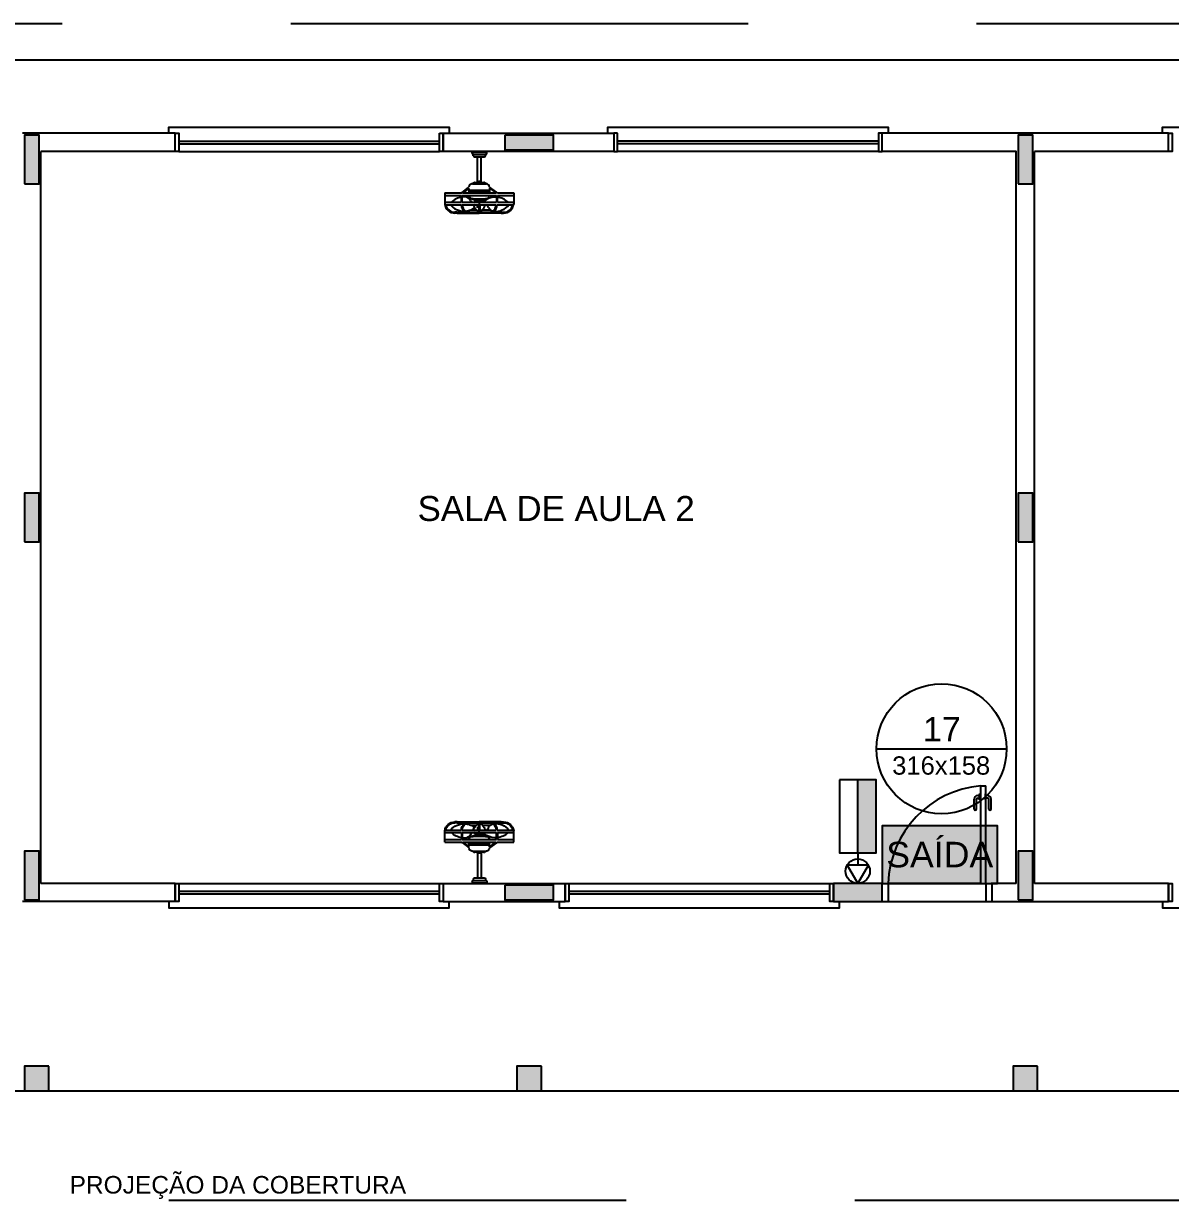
# Model space of a CAD drawing. Header units: centimetres. Extents: x 6807 to 16527, y -130 to 6110.
# Drawn here: x 10120 to 11061, y 4209 to 5174 of the extents above; entities that cross this region are included whole.
import ezdxf
from ezdxf.enums import TextEntityAlignment as Align

# ---------------------------------------------------------------- set-up
doc = ezdxf.new("R2010")
doc.units = ezdxf.units.CM
doc.header["$LTSCALE"] = 10
doc.linetypes.add('TRACEJADO_G', pattern=[0.375, 0.25, -0.125])
for name, color, linetype in [('_TERREO', 7, 'Continuous'), ('A-03_ILU', 3, 'Continuous'), ('A-COTAS', 1, 'Continuous'), ('A-PAREDE', 5, 'Continuous'), ('A-PISOS-CTEL', 2, 'TRACEJADO_G'), ('A-PISOS-NIVEL', 1, 'Continuous'), ('A-PORTA', 3, 'Continuous'), ('A-SOLEIRA', 1, 'Continuous'), ('ACES-I', 251, 'Continuous'), ('AR-ESQ', 2, 'Continuous'), ('ARQ-TXT-1_050', 2, 'Continuous'), ('ARQ-TXT-1_075', 2, 'Continuous'), ('s-251', 250, 'Continuous'), ('t20_ILU', 1, 'Continuous'), ('TIPO_A-03_ILU', 3, 'Continuous')]:
    doc.layers.add(name, color=color, linetype=linetype)
doc.styles.add('ESC-50-A20', font='arial.ttf', dxfattribs={"height": 0.1})
doc.styles.add('T15', font='arial.ttf', dxfattribs={"height": 0.15})
doc.styles.add('T20', font='arial.ttf', dxfattribs={"height": 0.2})

# ---------------------------------------------------------------- blocks, each defined once
blk = doc.blocks.new('*U1')
h = blk.add_hatch(color=92)
h.dxf.hatch_style = 1
h.paths.add_polyline_path([(12.59, -6.3), (12.59, 0), (-0.01, 0), (-0.01, -6.3)])
at = {"layer": 's-251', "color": 1}
blk.add_lwpolyline([(12.59, -6.3), (12.59, 0), (-0.01, 0), (-0.01, -6.3)], close=True, dxfattribs=at)
at = {"color": 255, "style": 'T20'}
blk.add_text('SAÍDA', height=2.791, dxfattribs=at).set_placement((6.29, -3.15), align=Align.MIDDLE_CENTER)
blk = doc.blocks.new('A$C1CA961C3')
h = blk.add_hatch(color=253)
h.dxf.hatch_style = 1
h.paths.add_polyline_path([(30, 84.97), (15, 84.97), (15, 24.97), (30, 24.97)])
for p, q in [((15, 24.97), (15, 84.97)), ((15, 24.97), (15, 14.97)), ((6.32, 14.97), (15, 0)), ((23.68, 14.97), (6.32, 14.97)), ((15, 0), (23.68, 14.97))]:
    blk.add_line(p, q)
blk.add_lwpolyline([(0, 84.97), (0, 24.97), (30, 24.97), (30, 84.97), (0, 84.97)])
blk.add_circle((15, 10), 10)
blk = doc.blocks.new('A$C4CB241E8')
at = {"layer": 'ACES-I'}
for p, q in [((0.224, 0.5003), (0.344, 0.5003)), ((0.224, 0.4903), (0.224, 0.5003)), ((0.344, 0.4903), (0.344, 0.5003)), ((0.234, 0.4803), (0.334, 0.4803)), ((0.234, 0.4703), (0.234, 0.4803)), ((0.244, 0.4603), (0.324, 0.4603)), ((0.269, 0.2522), (0.269, 0.4603)), ((0.299, 0.2519), (0.299, 0.4603)), ((0.334, 0.4703), (0.334, 0.4803)), ((0.1417, 0.17), (0.1979, 0.2115)), ((0.1979, 0.2028), (0.1477, 0.1664)), ((0.1979, 0.2028), (0.1979, 0.1664)), ((0.2262, 0.2398), (0.3393, 0.2398)), ((0.2774, 0.2567), (0.2774, 0.2527)), ((0.2774, 0.2527), (0.2814, 0.243)), ((0.2867, 0.2581), (0.2788, 0.2581)), ((0.2881, 0.2527), (0.2841, 0.243)), ((0.2881, 0.2527), (0.2881, 0.2567)), ((0.4241, 0.1716), (0.3675, 0.2133)), ((0.3676, 0.2045), (0.3676, 0.1664)), ((0.3676, 0.2045), (0.4202, 0.1664)), ((0, 0.1664), (0, 0.0737)), ((0, 0.1664), (0.1367, 0.1664)), ((0, 0.1452), (0.1367, 0.1452)), ((0.1367, 0.1664), (0.1417, 0.17)), ((0.1367, 0.1314), (0.1367, 0.1452)), ((0.1367, 0.0886), (0.1367, 0.1314)), ((0.1438, 0.1452), (0.4241, 0.1452)), ((0.1438, 0.1324), (0.1438, 0.1452)), ((0.1438, 0.0886), (0.1438, 0.1324)), ((0.1477, 0.1664), (0.4202, 0.1664)), ((0.1979, 0.189), (0.3676, 0.189)), ((0.1979, 0.182), (0.273, 0.182)), ((0.2757, 0.118), (0.2757, 0.0993)), ((0.2898, 0.118), (0.2898, 0.0993)), ((0.293, 0.182), (0.3676, 0.182)), ((0.4312, 0.1664), (0.4241, 0.1716)), ((0.4241, 0.1452), (0.4241, 0.0886)), ((0.4312, 0.1664), (0.5655, 0.1664)), ((0.4312, 0.1452), (0.5655, 0.1452)), ((0.4312, 0.1299), (0.4312, 0.1452)), ((0.4312, 0.0886), (0.4312, 0.1299)), ((0.5655, 0.1664), (0.5655, 0.0737)), ((0, 0.0886), (0.0552, 0.0886)), ((0.0082, 0.0674), (0.0461, 0.0674)), ((0.0461, 0.0674), (0.1367, 0.0674)), ((0.0552, 0.0886), (0.1367, 0.0886)), ((0.1023, 0.0071), (0.0832, 0.0074)), ((0.1023, 0), (0.0832, 0.0003)), ((0.1023, 0.0071), (0.1738, 0.0071)), ((0.1023, 0), (0.2827, 0)), ((0.1438, 0.0886), (0.4241, 0.0886)), ((0.1438, 0.0674), (0.2792, 0.0674)), ((0.2034, 0.0071), (0.2792, 0.0071)), ((0.2146, 0.0273), (0.2581, 0.0273)), ((0.2679, 0.0427), (0.2679, 0.0674)), ((0.2792, 0.0674), (0.2792, 0.0093)), ((0.2792, 0.0674), (0.2863, 0.0674)), ((0.2792, 0.0093), (0.2792, 0.0071)), ((0.2827, 0.0886), (0.2827, 0.0674)), ((0.4632, 0), (0.2827, 0)), ((0.2863, 0.0674), (0.2863, 0.0093)), ((0.2863, 0.0674), (0.4217, 0.0674)), ((0.2863, 0.0093), (0.2863, 0.0071)), ((0.2863, 0.0071), (0.3621, 0.0071)), ((0.3074, 0.0273), (0.3732, 0.0273)), ((0.4632, 0.0071), (0.3917, 0.0071)), ((0.4288, 0.0674), (0.5264, 0.0674)), ((0.4312, 0.0886), (0.5188, 0.0886)), ((0.4632, 0.0071), (0.4823, 0.0074)), ((0.4632, 0), (0.4823, 0.0003)), ((0.5188, 0.0886), (0.5655, 0.0886)), ((0.5264, 0.0674), (0.5573, 0.0674))]:
    blk.add_line(p, q, dxfattribs=at)
for points in [[(0.2458, 0.0993), (0.2458, 0.0886)], [(0.3228, 0.0886), (0.3228, 0.0993), (0.2458, 0.0993)], [(0.2458, 0.0798), (0.2458, 0.0798)]]:
    blk.add_lwpolyline(points, dxfattribs=at)
blk.add_lwpolyline([(0.273, 0.1841), (0.273, 0.1753), (0.293, 0.1753), (0.293, 0.1841)], close=True, dxfattribs=at)
for centre, radius, start, end in [((0.234, 0.4903), 0.01, 180, 270), ((0.334, 0.4903), 0.01, 270, 0), ((0.244, 0.4703), 0.01, 180, 270), ((0.324, 0.4703), 0.01, 270, 0), ((0.2262, 0.2115), 0.0283, 90, 180), ((0.2827, 0.1049), 0.148, 92.05933, 114.71907), ((0.2424, 0.2451), 0.00548, 36.90608, 175.17714), ((0.2788, 0.2567), 0.00141, 90, 180), ((0.2827, 0.2514), 0.00548, 13.98386, 166.01614), ((0.2827, 0.2435), 0.00141, 202.31344, 337.68656), ((0.2867, 0.2567), 0.00141, 0, 90), ((0.2827, 0.1049), 0.148, 65.28093, 87.94067), ((0.3231, 0.2451), 0.00548, 4.82286, 143.09392), ((0.3393, 0.2115), 0.0283, 3.73195, 90), ((0.1609, -0.0138), 0.1472, 99.44742, 135.89868), ((0.1609, -0.0138), 0.1472, 87.35508, 96.66887), ((0.1677, 0.1332), 0, 90, 303.57392), ((0.1645, 0.0797), 0.0536, 23.55921, 86.61296), ((0.2262, 0.1466), 0.0283, 182.97293, 248.62487), ((0.2137, 0.1011), 2.511308197128957e-15, 227.11842, 0), ((0.2761, 0.1271), 0.0676, 202.59925, 214.7226), ((0.2827, 0.2523), 0.148, 243.14166, 267.26204), ((0.2827, 1.0637), 0.9458, 265.94639, 274.05361), ((0.2827, 0.2523), 0.148, 272.73796, 296.85834), ((0.4153, -0.0176), 0.1483, 92.26852, 128.56782), ((0.3393, 0.1466), 0.0283, 291.37513, 357.02707), ((0.4153, -0.0176), 0.1483, 86.60099, 92.26852), ((0.4153, -0.0176), 0.1483, 45.71775, 83.83696), ((0.083, 0.0839), 0.0836, 187.02412, 270.14025), ((0.083, 0.0839), 0.0766, 192.46171, 270.14025), ((0.1582, 0.1645), 0.1483, 220.88472, 270.73174), ((0.2038, 0.0671), 0.0671, 179.71659, 229.3446), ((0.2038, 0.0671), 0.06, 179.6832, 237.01378), ((0.2038, 0.0671), 0.0671, 229.3446, 243.45751), ((0.1582, 0.1645), 0.1483, 274.99968, 292.34127), ((0.2038, 0.0671), 0.06, 237.01378, 269.65165), ((0.1582, 0.1645), 0.1483, 292.34127, 305.83049), ((0.3445, 0.1075), 0.1179, 199.85984, 236.35152), ((0.4402, -0.1072), 0.2283, 134.83756, 138.99117), ((0.4402, -0.1072), 0.2283, 130.12684, 132.38716), ((0.221, 0.1075), 0.1179, 303.64848, 317.16162), ((0.221, 0.1075), 0.1179, 317.16162, 340.14016), ((0.2974, 0.0198), 0.0676, 22.59925, 43.7437), ((0.409, 0.0672), 0.0536, 203.55921, 228.09902), ((0.3617, 0.0671), 0.06, 270.34835, 301.63581), ((0.409, 0.0672), 0.0536, 228.09902, 252.8541), ((0.3617, 0.0671), 0.0671, 296.54249, 307.53089), ((0.3617, 0.0671), 0.06, 301.63581, 0.3168), ((0.4126, 0.1608), 0.1472, 266.08893, 320.64579), ((0.3617, 0.0671), 0.0671, 307.53089, 0.28341), ((0.4825, 0.0839), 0.0836, 269.85975, 352.97588), ((0.4825, 0.0839), 0.0766, 269.85975, 347.53829)]:
    blk.add_arc(centre, radius, start, end, dxfattribs=at)

msp = doc.modelspace()

# ---------------------------------------------------------------- hatches: boundary and pattern name
at = {"layer": 'A-COTAS'}
h = msp.add_hatch(color=251, dxfattribs=at)
h.set_gradient(color1=(173, 173, 173), color2=(173, 173, 173))
h.paths.add_polyline_path([(10121.01, 5042.33), (10133.01, 5042.33), (10133.01, 5082.33), (10121.01, 5082.33)])
h = msp.add_hatch(color=251, dxfattribs=at)
h.dxf.hatch_style = 1
h.paths.add_polyline_path([(10121.01, 5042.33), (10133.01, 5042.33), (10133.01, 5082.33), (10121.01, 5082.33)])
h = msp.add_hatch(color=253, dxfattribs=at)
h.set_gradient(color1=(173, 173, 173), color2=(173, 173, 173))
h.paths.add_polyline_path([(10515.01, 5082.33), (10515.01, 5070.33), (10555.01, 5070.33), (10555.01, 5082.33)])
h = msp.add_hatch(color=253, dxfattribs=at)
h.set_gradient(color1=(173, 173, 173), color2=(173, 173, 173))
h.paths.add_polyline_path([(10936.01, 5042.33), (10948.01, 5042.33), (10948.01, 5082.33), (10936.01, 5082.33)])
h = msp.add_hatch(color=251, dxfattribs=at)
h.set_gradient(color1=(173, 173, 173), color2=(173, 173, 173))
h.paths.add_polyline_path([(10121.01, 4748.83), (10133.01, 4748.83), (10133.01, 4788.83), (10121.01, 4788.83)])
h = msp.add_hatch(color=251, dxfattribs=at)
h.dxf.hatch_style = 1
h.paths.add_polyline_path([(10121.01, 4748.83), (10133.01, 4748.83), (10133.01, 4788.83), (10121.01, 4788.83)])
h = msp.add_hatch(color=251, dxfattribs=at)
h.set_gradient(color1=(173, 173, 173), color2=(173, 173, 173))
h.paths.add_polyline_path([(10936.01, 4748.83), (10948.01, 4748.83), (10948.01, 4788.83), (10936.01, 4788.83)])
h = msp.add_hatch(color=251, dxfattribs=at)
h.dxf.hatch_style = 1
h.paths.add_polyline_path([(10936.01, 4748.83), (10948.01, 4748.83), (10948.01, 4788.83), (10936.01, 4788.83)])
h = msp.add_hatch(color=251, dxfattribs=at)
h.set_gradient(color1=(173, 173, 173), color2=(173, 173, 173))
h.paths.add_polyline_path([(10121.01, 4455.33), (10133.01, 4455.33), (10133.01, 4495.33), (10121.01, 4495.33)])
h = msp.add_hatch(color=251, dxfattribs=at)
h.dxf.hatch_style = 1
h.paths.add_polyline_path([(10121.01, 4455.33), (10133.01, 4455.33), (10133.01, 4495.33), (10121.01, 4495.33)])
h = msp.add_hatch(color=253, dxfattribs=at)
h.set_gradient(color1=(173, 173, 173), color2=(173, 173, 173))
h.paths.add_polyline_path([(10936.01, 4455.33), (10948.01, 4455.33), (10948.01, 4495.33), (10936.01, 4495.33)])
h = msp.add_hatch(color=253, dxfattribs=at)
h.set_gradient(color1=(173, 173, 173), color2=(173, 173, 173))
h.paths.add_polyline_path([(10824.51, 4468.83), (10784.51, 4468.83), (10784.51, 4453.83), (10824.51, 4453.83)])
h = msp.add_hatch(color=253, dxfattribs=at)
h.set_gradient(color1=(173, 173, 173), color2=(173, 173, 173))
h.paths.add_polyline_path([(10515.01, 4467.33), (10515.01, 4455.33), (10555.01, 4455.33), (10555.01, 4467.33)])
h = msp.add_hatch(color=251, dxfattribs=at)
h.set_gradient(color1=(173, 173, 173), color2=(173, 173, 173))
h.paths.add_polyline_path([(10141.01, 4318.83), (10121.01, 4318.83), (10121.01, 4298.83), (10141.01, 4298.83)])
h = msp.add_hatch(color=251, dxfattribs=at)
h.dxf.hatch_style = 1
h.paths.add_polyline_path([(10141.01, 4318.83), (10121.01, 4318.83), (10121.01, 4298.83), (10141.01, 4298.83)])
h = msp.add_hatch(color=253, dxfattribs=at)
h.set_gradient(color1=(173, 173, 173), color2=(173, 173, 173))
h.paths.add_polyline_path([(10545.01, 4318.83), (10525.01, 4318.83), (10525.01, 4298.83), (10545.01, 4298.83)])
h = msp.add_hatch(color=253, dxfattribs=at)
h.set_gradient(color1=(173, 173, 173), color2=(173, 173, 173))
h.paths.add_polyline_path([(10952.01, 4318.83), (10932.01, 4318.83), (10932.01, 4298.83), (10952.01, 4298.83)])

# ---------------------------------------------------------------- linework, layer by layer
at = {"layer": 'A-03_ILU'}
msp.add_line((10819.93, 4579.17), (10926.6, 4579.17), dxfattribs=at)
at = {"layer": 'A-PAREDE', "color": 251}
for p, q in [((10244.51, 5068.83), (10244.51, 5083.83)), ((11059.51, 5083.83), (10824.51, 5083.83)), ((10824.51, 5068.83), (10824.51, 5083.83)), ((11059.51, 5068.83), (11059.51, 5083.83)), ((10134.51, 4468.83), (10134.51, 5068.83)), ((10244.51, 5068.83), (10134.51, 5068.83)), ((10134.51, 4468.83), (10134.51, 5068.83)), ((10244.51, 5068.83), (10134.51, 5068.83)), ((10934.51, 4468.83), (10934.51, 5068.83)), ((10949.51, 4468.83), (10949.51, 5068.83)), ((11059.51, 5068.83), (10949.51, 5068.83)), ((10244.51, 4468.83), (10134.51, 4468.83)), ((10244.51, 4468.83), (10134.51, 4468.83)), ((10244.51, 4468.83), (10244.51, 4453.83)), ((10464.51, 4468.83), (10564.51, 4468.83)), ((10464.51, 4468.83), (10464.51, 4453.83)), ((10564.51, 4468.83), (10564.51, 4453.83)), ((10784.51, 4453.83), (10784.51, 4468.83)), ((10934.51, 4468.83), (10913.92, 4468.83)), ((10914.51, 4468.83), (10914.51, 4453.83)), ((10934.51, 4468.83), (10914.51, 4468.83)), ((11059.51, 4468.83), (10949.51, 4468.83)), ((11059.51, 4468.83), (11059.51, 4453.83)), ((10244.51, 4453.83), (10119.51, 4453.83)), ((10244.51, 4453.83), (10119.51, 4453.83)), ((10464.51, 4453.83), (10564.51, 4453.83)), ((10913.92, 4453.83), (11059.51, 4453.83))]:
    msp.add_line(p, q, dxfattribs=at)
at = {"layer": 'A-PAREDE'}
for p, q in [((10244.51, 5068.83), (10244.51, 5083.83)), ((10244.51, 4468.83), (10244.51, 4453.83))]:
    msp.add_line(p, q, dxfattribs=at)
at = {"layer": 'A-PAREDE', "color": 251}
for points in [[(10244.51, 5083.83), (10119.51, 5083.83)], [(10244.51, 5083.83), (10119.51, 5083.83)], [(10934.51, 4468.83), (10934.51, 4468.83), (10934.51, 5068.83), (10824.51, 5068.83)]]:
    msp.add_lwpolyline(points, dxfattribs=at)
for points in [[(10121.01, 5042.33), (10133.01, 5042.33), (10133.01, 5082.33), (10121.01, 5082.33)], [(10121.01, 5042.33), (10133.01, 5042.33), (10133.01, 5082.33), (10121.01, 5082.33)], [(10604.51, 5083.83), (10604.51, 5068.83), (10464.51, 5068.83), (10464.51, 5083.83)], [(10515.01, 5082.33), (10515.01, 5070.33), (10555.01, 5070.33), (10555.01, 5082.33)], [(10936.01, 5042.33), (10948.01, 5042.33), (10948.01, 5082.33), (10936.01, 5082.33)], [(10121.01, 4748.83), (10133.01, 4748.83), (10133.01, 4788.83), (10121.01, 4788.83)], [(10121.01, 4748.83), (10133.01, 4748.83), (10133.01, 4788.83), (10121.01, 4788.83)], [(10936.01, 4748.83), (10948.01, 4748.83), (10948.01, 4788.83), (10936.01, 4788.83)], [(10121.01, 4455.33), (10133.01, 4455.33), (10133.01, 4495.33), (10121.01, 4495.33)], [(10121.01, 4455.33), (10133.01, 4455.33), (10133.01, 4495.33), (10121.01, 4495.33)], [(10936.01, 4455.33), (10948.01, 4455.33), (10948.01, 4495.33), (10936.01, 4495.33)], [(10824.51, 4468.83), (10784.51, 4468.83), (10784.51, 4453.83), (10824.51, 4453.83)], [(10515.01, 4467.33), (10515.01, 4455.33), (10555.01, 4455.33), (10555.01, 4467.33)], [(10141.01, 4318.83), (10121.01, 4318.83), (10121.01, 4298.83), (10141.01, 4298.83)], [(10141.01, 4318.83), (10121.01, 4318.83), (10121.01, 4298.83), (10141.01, 4298.83)], [(10545.01, 4318.83), (10525.01, 4318.83), (10525.01, 4298.83), (10545.01, 4298.83)], [(10952.01, 4318.83), (10932.01, 4318.83), (10932.01, 4298.83), (10952.01, 4298.83)]]:
    msp.add_lwpolyline(points, close=True, dxfattribs=at)
at = {"layer": 'A-PISOS-CTEL', "color": 251, "linetype": 'TRACEJADO_G', "ltscale": 150}
msp.add_lwpolyline([(9214.51, 5173.83), (15114.51, 5173.83), (15114.51, 4208.83), (9214.51, 4208.83)], close=True, dxfattribs=at)
at = {"layer": 'A-PISOS-NIVEL', "color": 251}
for p, q in [((15084.51, 5143.83), (9244.51, 5143.83)), ((9481.01, 4298.83), (12004.51, 4298.83))]:
    msp.add_line(p, q, dxfattribs=at)
at = {"layer": 'A-PORTA', "color": 251}
for p, q in [((10899.92, 4529.79), (10899.92, 4537.79)), ((10901.92, 4529.79), (10901.92, 4537.79)), ((10902.92, 4540.79), (10904.42, 4540.79)), ((10902.92, 4538.79), (10904.42, 4538.79)), ((10904.42, 4537.29), (10904.42, 4542.29)), ((10904.42, 4542.29), (10904.92, 4542.29)), ((10904.42, 4537.29), (10904.92, 4537.29)), ((10909.42, 4542.29), (10908.92, 4542.29)), ((10909.42, 4537.29), (10908.92, 4537.29)), ((10909.42, 4537.29), (10909.42, 4542.29)), ((10910.92, 4540.79), (10909.42, 4540.79)), ((10910.92, 4538.79), (10909.42, 4538.79)), ((10911.92, 4529.79), (10911.92, 4537.79)), ((10913.92, 4529.79), (10913.92, 4537.79))]:
    msp.add_line(p, q, dxfattribs=at)
for centre, radius, start, end in [((10912.42, 4466.15), 82.95, 94.77878, 178.14987), ((10902.92, 4537.79), 3, 90, 180), ((10902.92, 4537.79), 1, 90, 180), ((10910.92, 4537.79), 3, 0, 90), ((10910.92, 4537.79), 1, 0, 90), ((10900.92, 4529.79), 1, 180, 0), ((10912.92, 4529.79), 1, 180, 0)]:
    msp.add_arc(centre, radius, start, end, dxfattribs=at)
at = {"layer": 'A-SOLEIRA', "color": 251}
for p, q in [((10905.51, 4468.83), (10829.51, 4468.83)), ((10829.51, 4453.83), (10909.51, 4453.83))]:
    msp.add_line(p, q, dxfattribs=at)
at = {"layer": 'AR-ESQ', "color": 251}
for p, q in [((10247.51, 5077.33), (10461.51, 5077.33)), ((10821.51, 5077.33), (10607.51, 5077.33)), ((10247.51, 5075.33), (10461.51, 5075.33)), ((10247.51, 5068.83), (10461.51, 5068.83)), ((10821.51, 5075.33), (10607.51, 5075.33)), ((10821.51, 5068.83), (10607.51, 5068.83)), ((10905.51, 4468.83), (10905.51, 4548.83)), ((10905.51, 4548.83), (10909.51, 4548.83)), ((10909.51, 4468.83), (10909.51, 4548.83)), ((10247.51, 4468.83), (10461.51, 4468.83)), ((10567.51, 4468.83), (10781.51, 4468.83)), ((10824.51, 4468.83), (10829.51, 4468.83)), ((10829.51, 4468.83), (10829.51, 4453.83)), ((10905.51, 4468.83), (10909.51, 4468.83)), ((10909.51, 4468.83), (10909.51, 4453.83)), ((10909.51, 4468.83), (10914.51, 4468.83)), ((10247.51, 4462.33), (10461.51, 4462.33)), ((10247.51, 4460.33), (10461.51, 4460.33)), ((10567.51, 4462.33), (10781.51, 4462.33)), ((10567.51, 4460.33), (10781.51, 4460.33)), ((10824.51, 4453.83), (10829.51, 4453.83)), ((10909.51, 4453.83), (10914.51, 4453.83))]:
    msp.add_line(p, q, dxfattribs=at)
for points in [[(10239.51, 5083.83), (10239.51, 5088.83), (10469.51, 5088.83), (10469.51, 5083.83)], [(10599.51, 5083.83), (10599.51, 5088.83), (10829.51, 5088.83), (10829.51, 5083.83)], [(11054.51, 5083.83), (11054.51, 5088.83), (11284.51, 5088.83), (11284.51, 5083.83)], [(10239.51, 4453.83), (10239.51, 4448.83), (10469.51, 4448.83), (10469.51, 4453.83)], [(10559.51, 4453.83), (10559.51, 4448.83), (10789.51, 4448.83), (10789.51, 4453.83)], [(11054.51, 4453.83), (11054.51, 4448.83), (11284.51, 4448.83), (11284.51, 4453.83)]]:
    msp.add_lwpolyline(points, dxfattribs=at)
for points in [[(10244.51, 5083.83), (10247.51, 5083.83), (10247.51, 5068.83), (10244.51, 5068.83)], [(10461.51, 5083.83), (10464.51, 5083.83), (10464.51, 5068.83), (10461.51, 5068.83)], [(10607.51, 5083.83), (10604.51, 5083.83), (10604.51, 5068.83), (10607.51, 5068.83)], [(10824.51, 5083.83), (10821.51, 5083.83), (10821.51, 5068.83), (10824.51, 5068.83)], [(11059.51, 5083.83), (11062.51, 5083.83), (11062.51, 5068.83), (11059.51, 5068.83)], [(10244.51, 4468.83), (10247.51, 4468.83), (10247.51, 4453.83), (10244.51, 4453.83)], [(10461.51, 4468.83), (10464.51, 4468.83), (10464.51, 4453.83), (10461.51, 4453.83)], [(10564.51, 4468.83), (10567.51, 4468.83), (10567.51, 4453.83), (10564.51, 4453.83)], [(10781.51, 4468.83), (10784.51, 4468.83), (10784.51, 4453.83), (10781.51, 4453.83)], [(11059.51, 4468.83), (11062.51, 4468.83), (11062.51, 4453.83), (11059.51, 4453.83)]]:
    msp.add_lwpolyline(points, close=True, dxfattribs=at)
at = {"layer": 'AR-ESQ'}
for points in [[(10244.51, 5083.83), (10247.51, 5083.83), (10247.51, 5068.83), (10244.51, 5068.83)], [(10244.51, 4468.83), (10247.51, 4468.83), (10247.51, 4453.83), (10244.51, 4453.83)]]:
    msp.add_lwpolyline(points, close=True, dxfattribs=at)
at = {"layer": 'TIPO_A-03_ILU'}
msp.add_circle((10873.26, 4579.17), 53.33, dxfattribs=at)

# ---------------------------------------------------------------- block references
msp.add_blockref('A$C1CA961C3', (10789.51, 4468.83))
at = {"layer": '_TERREO', "xscale": 7.5, "yscale": 7.5, "zscale": 7.5}
msp.add_blockref('*U1', (10824.58, 4516.08), dxfattribs=at)
at = {"layer": 'A-COTAS', "color": 251, "linetype": 'Continuous', "xscale": 100, "yscale": 100, "zscale": 100}
msp.add_blockref('A$C4CB241E8', (10465.78, 5018.38), dxfattribs=at)
at = {"layer": 'A-COTAS', "color": 251, "linetype": 'Continuous', "xscale": -100, "yscale": 100, "zscale": 100, "rotation": 180}
msp.add_blockref('A$C4CB241E8', (10465.78, 4519.28), dxfattribs=at)

# ---------------------------------------------------------------- texts
at = {"layer": 'ARQ-TXT-1_050', "color": 251, "insert": (10393.91, 4786.45), "char_height": 20.48, "attachment_point": 1, "style": 'ESC-50-A20'}
msp.add_mtext_dynamic_manual_height_columns('\\pi49.541;SALA DE AULA 2', width=310.7016, gutter_width=1, heights=[0], dxfattribs=at)
at = {"layer": 'ARQ-TXT-1_075', "color": 251, "style": 'ESC-50-A20'}
msp.add_text('PROJEÇÃO DA COBERTURA', height=14.4, dxfattribs=at).set_placement((10158.01, 4214.49))
at = {"layer": 't20_ILU', "color": 1}
for s, height, style, p in [('17', 20, 'T20', (10873.48, 4579.17)), ('316x158', 15, 'T15', (10872.94, 4553.47))]:
    msp.add_text(s, height=height, dxfattribs=dict(at, style=style)).set_placement(p, align=Align.BOTTOM_CENTER)

doc.saveas('drawing.dxf')
